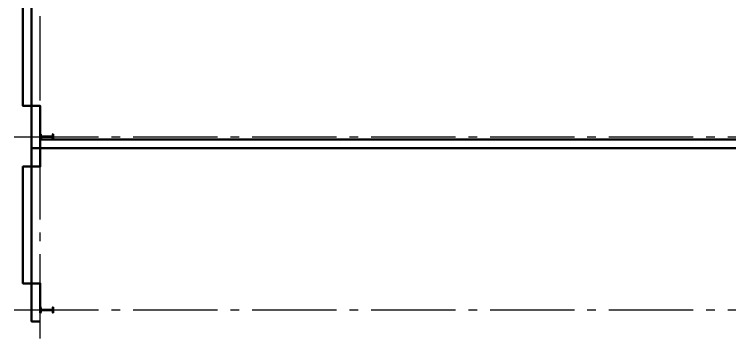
# Model space of a CAD drawing. Header units: millimetres. Extents: x 0 to 118800, y 79635 to 177025.
# Drawn here: x 15650 to 32192, y 114217 to 121706 of the extents above; entities that cross this region are included whole.
import ezdxf

# ---------------------------------------------------------------- set-up
doc = ezdxf.new("R2010")
doc.units = ezdxf.units.MM
doc.header["$LTSCALE"] = 200
doc.linetypes.add('AM_DIN_G_W050', pattern=[13.75, 9.75, -1.5, 1, -1.5])
for name, color, linetype, lineweight in [('AM_0', 7, 'Continuous', 50), ('AM_0N', 7, 'Continuous', 50), ('AM_2', 5, 'Continuous', 50), ('AM_7', 4, 'AM_DIN_G_W050', 25)]:
    doc.layers.add(name, color=color, linetype=linetype, lineweight=lineweight)

# ---------------------------------------------------------------- blocks, each defined once
blk = doc.blocks.new('*U310')
at = {"layer": 'AM_0N'}
for p, q in [((16250, 118817), (16250, 118942)), ((16250, 118942), (16256, 118942)), ((16544, 118942), (16550, 118942)), ((16550, 118817), (16550, 118942)), ((16256, 118817), (16250, 118817)), ((16262, 118936), (16268, 118894)), ((16268, 118865), (16262, 118822)), ((16279, 118885), (16521, 118885)), ((16521, 118874), (16279, 118874)), ((16531, 118894), (16537, 118936)), ((16537, 118822), (16531, 118865)), ((16550, 118817), (16544, 118817))]:
    blk.add_line(p, q, dxfattribs=at)
for centre, radius, start, end in [((16256, 118935), 6.5, 7.9696, 90), ((16544, 118935), 6.5, 90, 172.0304), ((16256, 118823), 6.5, 270, 352.0304), ((16279, 118895), 10.8, 187.9696, 270), ((16279, 118863), 10.8, 90, 172.0304), ((16521, 118895), 10.8, 270, 352.0304), ((16521, 118863), 10.8, 7.9696, 90), ((16544, 118823), 6.5, 187.9696, 270)]:
    blk.add_arc(centre, radius, start, end, dxfattribs=at)
blk = doc.blocks.new('*U311')
at = {"layer": 'AM_0N'}
for p, q in [((16250, 114817), (16250, 114942)), ((16250, 114942), (16256, 114942)), ((16256, 114817), (16250, 114817)), ((16262, 114936), (16268, 114894)), ((16268, 114865), (16262, 114822)), ((16279, 114885), (16521, 114885)), ((16521, 114874), (16279, 114874)), ((16531, 114894), (16537, 114936)), ((16537, 114822), (16531, 114865)), ((16544, 114942), (16550, 114942)), ((16550, 114817), (16544, 114817)), ((16550, 114817), (16550, 114942))]:
    blk.add_line(p, q, dxfattribs=at)
for centre, radius, start, end in [((16256, 114935), 6.5, 7.9696, 90), ((16256, 114823), 6.5, 270, 352.0304), ((16279, 114895), 10.8, 187.9696, 270), ((16279, 114863), 10.8, 90, 172.0304), ((16521, 114895), 10.8, 270, 352.0304), ((16521, 114863), 10.8, 7.9696, 90), ((16544, 114935), 6.5, 90, 172.0304), ((16544, 114823), 6.5, 187.9696, 270)]:
    blk.add_arc(centre, radius, start, end, dxfattribs=at)

msp = doc.modelspace()

# ---------------------------------------------------------------- linework, layer by layer
at = {"layer": 'AM_0'}
msp.add_lwpolyline([(16050, 118191), (16250, 118191), (16250, 119591), (16050, 119591)], close=True, dxfattribs=at)
for points in [[(16050, 118817), (16050, 118617), (40666, 118617), (40666, 118817)], [(40466, 118817), (16250, 118817)], [(16250, 114817), (16250, 115491), (16050, 115491), (16050, 114617), (16250, 114617)]]:
    msp.add_lwpolyline(points, dxfattribs=at)
at = {"layer": 'AM_2'}
for points in [[(16050, 122191), (15850, 122191), (15850, 119591), (16050, 119591)], [(16050, 118191), (15850, 118191), (15850, 115491), (16050, 115491)]]:
    msp.add_lwpolyline(points, close=True, dxfattribs=at)
at = {"layer": 'AM_7'}
for p, q in [((16250, 114217), (16250, 147642)), ((15650, 118879), (41066, 118879)), ((15650, 114879), (41066, 114879))]:
    msp.add_line(p, q, dxfattribs=at)

# ---------------------------------------------------------------- block references
at = {"layer": 'AM_0N'}
for name in ['*U310', '*U311']:
    msp.add_blockref(name, (0, 0), dxfattribs=at)

doc.saveas('drawing.dxf')
